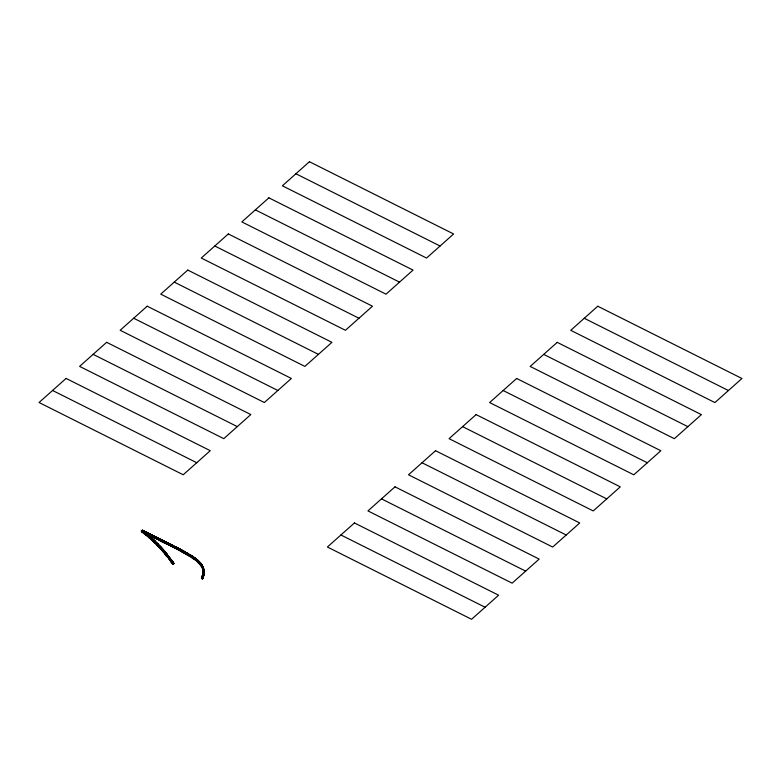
<?xml version="1.0" encoding="UTF-8"?>
<svg xmlns="http://www.w3.org/2000/svg" width="781" height="781" viewBox="0 0 781 781"><rect width="100%" height="100%" fill="white"/><g stroke="black" fill="none" stroke-linecap="round" stroke-linejoin="round"><path stroke-width="1.17" d="M164.293 551.903L155.819 542.112M155.722 542.17L155.234 541.233M193.6 557.019L192.39 556.775L196.792 560.162L196.822 561.285L201.439 566.225L203.05 569.456L203.587 572.912L203.685 570.638L203.616 572.463M203.451 570.237L202.591 568.402L202.972 571.848L202.787 569.242L203.275 570.315L204.026 569.984L204.28 572.473L203.099 567.357L196.49 559.147L199.565 561.91M198.364 562.632C196.08 561.041 194.176 557.136 197.632 560.914M202.728 567.514C205.296 569.349 203.363 582.148 203.607 571.204M203.577 572.395L203.363 574.396M203.519 573.42C203.314 568.685 203.167 573.537 203.294 574.718C203.197 575.743 201.615 579.648 202.582 577.169M154.716 537.728L183.135 552.011L196.451 560.231L196.529 559.196L195.387 558.308L194.674 559.587L196.5 560.27L195.396 560.114M195.787 560.436C196.207 558.971 196.461 558.903 194.908 557.956M195.387 558.308C195.553 561.51 199.926 561.148 195.748 559.284C195.641 557.722 192.019 560.973 192.848 556.677M203.607 572.571L203.48 573.742M154.277 542.336C157.752 543.508 153.525 539.075 151.944 538.187M164.108 552.782C162.692 551.513 146.486 533.12 155.819 542.424M203.577 573.654C204.642 572.444 201.566 573.703 203.499 571.575C204.671 574.094 203.939 577.94 202.835 573.322C203.616 571.35 203.987 573.83 203.499 574.367C201.947 572.307 204.964 574.23 203.285 575.685C203.07 576.729 203.236 575.236 203.997 574.894M194.157 559.186L193.59 557.654L194.762 557.849M194.713 558.464L193.756 557.751L194.186 558.786M193.708 557.097L195.367 559.421L194.303 559.294M194.772 558.513L195.299 560.045M193.786 558.083L192.37 556.785M193.756 557.614L194.313 557.527L194.215 558.776M194.235 557.771C193.649 559.918 193.19 556.433 192.37 556.189M193.59 557.927C194.479 559.713 192.8 558.103 191.638 557.458M171.117 546.095L174.436 547.803L175.12 546.573L182.344 550.341L193.014 556.638L192.848 557.722L190.906 556.99L190.984 555.828M172.904 547.003C175.364 547.051 193.678 560.338 191.12 555.389M192.253 556.121C190.017 555.311 192.995 556.599 192.243 557.859M174.817 546.397L169.467 543.713L168.862 544.982L170.795 545.958L171.166 545.177M158.133 538.099L169.467 543.713L168.862 544.982L166.988 544.054L167.573 542.795L172.542 545.255M202.767 573.703L202.611 574.513L202.777 573.615L203.49 574.523L203.978 574.22M169.409 543.957C152.5 535.073 156.454 539.349 166.997 543.879M189.89 555.691L179.894 549.355M188.787 555.652L189.51 556.092L190.193 555.428M190.466 555.594L190.213 556.17M190.271 556.57C194.498 556.57 189.148 555.594 187.03 554.168L185.663 553.807M190.954 555.281L190.242 554.842L190.095 556.462M203.431 573.205C202.406 576.895 204.056 571.282 203.47 574.513M190.115 555.691L189.763 554.539M191.091 555.906L191.472 557.341M158.699 544.679L160.574 547.432L159.178 547.266M159.392 545.763C157.957 542.248 154.716 542.541 152.578 539.759M158.416 546.124L159.021 547.11M159.431 545.636C156.942 546.534 161.247 546.183 157.869 545.899M144.446 532.251L159.383 546.134L158.367 546.417L154.833 542.229L156.376 542.346M203.372 574.386L202.318 578.906L203.753 575.9L202.621 574.465L203.275 573.986L203.626 574.513M203.304 574.718L203.08 575.597L203.324 574.611M187.157 554.676C188.114 555.916 189.676 554.08 188.143 553.573M203.402 575.382L202.943 577.061L202.259 575.841M202.299 575.714L203.236 574.055M189.676 554.979C187.987 553.456 187.069 555.096 189.578 554.432M187.079 554.198L186.844 552.821M160.535 547.383L159.978 546.017M158.475 545.968L159.773 545.802M143.05 531.5L142.357 532.066L141.498 531.178L142.503 530.445L149.601 534.028M203.148 576.261C201.381 574.025 203.665 574.103 202.513 576.71C202.669 579.502 204.329 575.343 202.884 576.271M202.386 575.372C203.841 574.084 201.869 577.052 203.177 575.158M159.139 539.359L143.704 531.383L142.064 531.832L142.513 530.904L143.382 530.934L142.825 530.387L141.283 530.973L155.487 537.006L154.823 538.002C153.271 537.494 144.934 533.296 149.308 533.677M181.612 550.283C183.467 551.191 185.331 552.138 185.527 553.729M183.906 552.811L185.419 553.27L185.165 551.864M186.63 554.276L187.294 553.094L188.075 553.534M186.991 554.168C184.306 554.598 184.775 551.22 186.581 552.665M188.66 555.574C189.676 554.549 184.726 551.22 185.029 553.368M141.605 530.66C144.173 529.908 141.176 530.455 141.507 531.207C144.378 531.441 158.855 544.25 150.772 539.085M202.982 575.929C200.873 575.529 201.703 581.171 203.197 577.569L202.347 576.749C203.441 574.494 203.148 578.789 203.119 576.271M182.373 551.962C183.603 553.514 183.701 550.429 184.96 551.757M184.999 553.133L185.165 552.597M185.614 552.46L185.37 553.26L183.72 552.333M159.47 545.489L161.931 548.135L160.798 549.023L161.931 548.135L163.483 549.883M160.339 548.516L159.578 547.696L161.013 547.12M202.084 576.368L201.43 578.145L202.299 578.965C203.821 578.33 202.611 575.372 202.123 576.28M202.777 576.603L202.406 577.628M183.545 551.679L184.052 551.269L183.564 550.986M183.359 550.869C180.411 549.102 182.334 554.129 183.955 551.532M181.993 550.136L181.582 551.552L182.256 550.605M202.494 577.393L202.816 576.485M181.7 549.98C179.464 548.428 180.352 551.962 180.235 549.199M182.149 550.869C182.813 550.029 181.26 552.675 180.206 550.468M202.65 578.047C200.932 577.579 202.953 575.88 201.986 577.667L201.43 578.155L202.074 576.983M179.2 549.189L178.849 550.097L179.23 549.785M180.382 549.931C180.772 548.252 179.659 551.757 180.06 550.097M202.367 577.735L202.133 578.321M161.023 548.428C161.706 547.686 162.907 551.142 166.021 554.12C172.865 558.952 166.509 558.659 164.205 552.899M162.546 550.468L163.18 549.541L162.35 548.594M179.337 549.521L153.623 535.883L153.281 537.23L153.613 535.873M172.855 562.047L173.88 563.599L173.343 564.077L162.878 550.166L163.17 549.521L166.861 553.914L165.767 554.53M179.542 548.994L181.973 550.498M171.303 544.992L170.717 545.919L171.244 544.865M176.731 548.047C176.584 547.364 176.311 549.375 176.848 547.784M167.027 543.83L168.852 544.982L169.038 544.503M171.303 544.777L180.265 549.57M170.746 545.87L170.971 545.402A33.476 1.377 26.6 0 1 172.806 546.251M169.438 543.791L169.174 544.25M174.778 547.364L174.436 547.803L174.983 546.837M176.613 547.959L176.272 548.75L176.613 548.311M174.427 547.803L175.003 546.661M162.477 550.615L162.887 551.357M176.594 547.305C170.073 545.528 163.561 543.117 156.161 538.46L158.787 539.944M172.699 546.593L173.245 545.626L172.972 546.085M163.473 551.718L164.41 550.947L162.985 551.474M162.614 550.322L163.327 550.029M172.855 546.407L173.236 545.626M168.94 544.767L172.621 546.807L173.109 545.88M169.243 544.201L171.293 544.913M166.988 544.054L167.573 542.795L165.699 541.868L165.162 543.137L165.552 542.121M166.519 554.471C166.46 551.786 163.444 552.323 165.328 554.237M163.239 551.767L164.41 550.966L163.239 551.767L164.469 553.212L165.64 552.411L164.879 553.094M165.562 542.365L165.142 543.137L165.699 541.868M167.28 543.303L167.554 542.795L166.997 543.937M163.307 542.16L163.844 540.95M163.825 540.94L163.229 541.955M159.588 540.159L160.222 539.163L159.783 540.472L167.007 544.054M157.86 539.31L158.484 538.304L155.917 536.996M154.579 537.728C154.355 535.981 157.703 537.025 156.298 538.197M156.483 537.963L156.415 538.792L152.959 536.869M156.415 538.792L156.786 537.455L156.2 538.539M157.987 539.046C157.889 540.725 158.641 537.191 158.553 538.87M154.804 537.992L155.175 536.654L154.736 537.904M156.796 537.465L156.747 538.294M165.045 552.811C166.861 553.592 165.142 555.584 166.861 553.934L166.05 554.12L164.44 552.089M167.495 556.072L168.227 555.652M167.925 556.394L167.173 554.305M151.826 536.498C153.457 533.472 150.225 537.855 152.539 535.532L152.149 535.141L151.739 536.401M150.762 534.438C149.513 537.67 151.446 532.3 152.705 535.6M151.504 534.79C150.567 533.921 146.789 532.427 147.999 534.565C149.864 532.486 144.895 532.007 143.655 530.777M148.175 534.321L147.531 534.116A35.038 0.605 30.6 0 1 147.687 534.233M149.191 535.161C152.998 535.268 139.838 531.129 148.253 533.159M167.105 555.916L167.895 555.76M165.474 554.422L166.88 556.17L167.769 555.867M166.988 556.023L167.778 557.312M167.935 557.507L168.833 557.556C167.671 556.043 169.828 560.651 171.342 562.144M148.37 533.277C147.521 532.759 144.417 534.741 142.347 531.793M145.041 531.744C140.58 528.073 147.716 534.36 142.952 531.685C144.055 533.218 147.921 534.546 147.404 532.827M141.556 531.265L142.581 530.885L141.859 531.441C143.46 534.409 144.846 531.168 146.525 533.648C149.317 530.904 144.339 535.864 143.274 532.798M147.15 532.593C146.76 535.366 142.493 533.159 144.016 531.988A35.038 0.625 31 0 1 144.094 532.027A34.51 0.566 30.3 0 1 144.768 532.349C147.033 530.104 146.291 536.01 144.114 533.316C145.696 530.934 145.129 535.014 143.392 532.681M146.535 532.437C145.559 533.286 142.249 531.353 145.266 531.627C146.662 533.023 143.274 533.15 145.266 531.627M144.69 532.32L145.022 533.042L145.793 532.115M171.761 560.455C168.891 559.43 172.328 565.883 173.89 563.589C173.851 561.207 167.651 556.365 170.238 560.592M169.116 559.069L170.453 558.61L168.325 555.779M169.272 557.029L168.081 557.693L168.969 558.874M146.154 532.086C144.348 532.359 143.411 532.417 141.42 530.982C141.859 529.059 141.429 533.238 143.06 530.797C144.202 530.504 143.811 531.9 142.718 532.095C143.343 533.511 144.836 531.422 143.216 531.002M143.772 532.086C145.305 528.864 141.986 534.302 142.562 530.875M143.489 532.73L144.485 531.226L145.022 531.734M142.201 531.656L143.235 530.563L143.86 531.139M170.219 558.884L169.467 557.283M170.434 560.856L171.615 560.241L170.453 558.62L169.262 559.255L170.121 559.284M143.938 531.705C142.132 530.729 141.156 531.275 143.392 530.729M143.44 532.037C140.59 531.539 143.187 529.596 142.435 531.461C142.757 532.349 144.544 532.457 143.704 531.383M142.913 531.178L142.24 531.744L143.177 532.73M143.802 531.148L143.187 531.812M142.845 531.021L143.04 530.465M142.972 531.373C141.302 532.31 142.855 529.557 143.792 531.109M141.986 531.246L142.757 531.597L142.503 530.231M171.859 560.592L172.757 561.91L171.488 562.349M174.534 547.706L176.506 548.574M172.757 561.92L171.576 562.496L172.523 563.862M142.357 532.066C140.092 531.256 144.143 530.992 141.732 530.563M146.389 532.984C144.622 530.026 141.957 533.804 141.996 530.865A34.403 0.586 30.5 0 1 142.152 530.826L142.796 531.129M173.626 563.833L172.708 564.146L173.343 564.077M172.718 564.136L173.724 563.609M142.376 530.348L141.371 531.051L141.986 531.607M142.425 531.236L141.908 531.666M143.909 532.261L143.665 531.636L142.591 532.242M142.972 531.91L143.157 532.72L143.919 531.695M143.157 532.72C144.417 532.593 145.842 532.535 146.857 534.331M144.319 533.648L144.055 533.072M144.602 532.242L144.378 532.779M144.3 533.638L145.656 532.906M145.764 534.809L146.848 534.175L145.471 534.175L145.764 534.809L144.622 533.511L145.002 534.194M168.081 556.58L172.591 562.818L159.597 546.944L151.104 538.851L144.973 534.155M146.652 534.458L145.735 534.8C145.09 533.657 147.326 533.501 147.951 534.751M145.51 534.321C147.111 536.723 148.292 533.911 145.881 533.062M178.654 548.555L178.068 549.687L178.722 548.506M145.881 534.897C147.765 535.971 147.736 533.706 145.588 534.282M146.682 535.551C153.183 536.117 141.507 532.173 148.683 536.938M148.205 534.975C147.531 536.371 145.832 534.106 146.555 535.473M148.898 535.541C148.439 534.585 146.701 535.297 147.453 536.215L148.458 535.629L148.029 534.809M149.776 536.283C145.725 537.074 152.5 535.825 147.433 536.205M203.597 572.815C204.251 572.034 202.689 573.537 203.148 568.627M147.677 536.391C153.056 542.57 151.592 533.862 148.263 536.674M149.522 537.982C147.755 536.313 148.712 536.83 149.288 536.117M149.161 537.211C151.25 535.776 149.718 538.919 148.615 537.191M148.702 536.928L149.386 536.215M202.962 571.009C205.842 571.253 201.586 571.741 203.89 571.799M149.181 537.201C148.468 535.2 152.012 540.257 155.341 543.361M151.25 537.582L150.225 538.109L151.846 540.052M151.807 538.07C149.298 537.006 151.397 540.042 150.948 537.308M152.461 539.193C152.666 537.582 150.489 539.749 151.699 539.573C154.082 537.728 149.893 539.681 151.924 539.427M149.025 536.596C148.898 536.684 154.706 541.37 151.27 537.601M180.089 550.507L176.535 548.574M151.807 538.792L151.377 539.378M152.178 539.3L151.387 539.525M204.251 571.624L203.363 568.012L203.167 570.296M203.48 571.389C205.315 570.189 202.806 572.317 203.05 570.403M203.275 570.315L203.577 569.261L203.997 570.882L203.46 571.145L202.923 570.14L203.675 570.189M203.646 570.062L203.206 570.901L203.314 569.242M152.461 540.071C154.54 538.724 152.861 541.702 151.885 540.101M203.333 569.066C203.431 568.373 203.821 568.578 203.607 569.271C203.88 569.993 202.845 569.085 202.123 566.293M155.243 542.541C153.789 543.459 157.186 541.643 155.312 542.024M201.527 564.282C200.034 560.924 203.558 570.706 203.343 568.168M203.285 567.894L202.299 567.65L203.119 567.348L203.363 568.012L202.416 565.737L203.792 569.193L203.07 569.495L201.332 565.415L200.278 564.653L200.981 564.37L202.709 566.791C201.879 567.562 199.155 561.783 200.424 563.843M203.314 568.461C204.085 568.705 199.282 564.595 201.42 564.126L201.283 564.975M202.962 568.597L203.04 569.495L202.63 568.539M157.479 543.439C154.658 542.756 157.752 544.826 156.522 542.492M202.601 567.787C204.017 565.922 200.922 567.182 202.65 568.412M203.128 567.357C200.873 568.744 203.411 562.525 201.361 566.088M202.591 568.373L202.367 567.641L203.138 567.543M183.681 552.333C183.73 551.318 183.125 551.386 183.769 552.733M201.635 566C202.172 564.712 201.469 568.441 201.683 566.059M158.992 545.655L158.514 545.821L160.993 548.438M201.381 565.961L201.127 565.063L201.459 566.235C200.444 564.975 202.464 564.409 202.22 565.981L202.015 565.2M201.518 564.995L200.678 564.38M202.347 566.694L201.762 565.688M161.667 549.97C163.776 548.574 160.896 552.245 163.395 550.009M164.137 551.523L162.907 550.117L162.018 550.39L162.692 550.175M186.932 553.202L186.503 554.315L187.089 554.637M187.049 553.173L186.893 554.207M163.249 551.777L163.912 551.591M162.731 550.205L161.179 548.106M197.896 561.285L199.907 563.218M200.043 564.38C201.791 563.814 197.242 563.218 199.633 562.955C199.77 563.042 195.484 558.923 197.749 561.031M199.526 562.632L200.717 563.199L200.961 564.38L199.311 561.676L197.613 560.104L196.91 560.28M199.419 563.247L200.014 563.599M197.066 560.543C194.869 559.264 199.458 561.441 198.794 562.105M198.999 562.32C196.373 559.294 198.638 563.999 198.481 560.856C196.617 562.105 199.38 562.027 197.554 560.963M199.497 562.828L198.472 562.74M197.622 561.188L195.894 560.504M197.271 561.275L196.822 560.748M190.183 556.179C188.963 555.701 190.584 553.846 189.646 556.072M197.017 560.162L197.583 560.055L197.554 560.836M197.183 561.197L196.9 560.553M192.556 556.746L194.264 557.497M194.313 557.693L193.59 557.654M192.878 557.722L192.233 557.868M167.271 556.082L167.681 555.545M167.632 556.004C165.279 552.226 166.704 557.253 168.071 555.467M142.698 531.08L143.704 531.578L143.021 531.236M160.749 539.398L165.387 541.692M158.68 538.607L160.408 539.466M159.793 539.691L165.426 542.483L163.58 541.594M158.27 538.958L160.437 540.032M157.04 537.787L158.709 538.617M165.416 542.502L185.917 553.124M156.2 537.904L157.235 538.412M167.28 543.43L169.155 544.357M155.312 536.703L153.252 535.668M154.404 537.035L156.6 538.129M153.73 537.23L156.132 538.451M295.911 173.753L440.084 246.015M584.256 318.277L728.429 390.529M255.348 209.874L399.53 282.136M543.703 354.389L687.876 426.651M214.795 245.995L358.967 318.248M503.14 390.51L647.322 462.772M174.241 282.107L318.414 354.369M462.586 426.631L606.759 498.893M133.678 318.228L277.86 390.49M422.033 462.752L566.205 535.005M93.124 354.349L237.297 426.611M381.47 498.864L525.652 571.126M52.571 390.471L196.744 462.723M340.916 534.985L485.089 607.247M152.149 535.141L154.911 536.693M153.271 536.44L154.218 536.918M152.832 536.781L153.466 537.094M151.465 536.117L154.111 537.621M152.188 535.336L150.743 534.604M150.606 535.122L151.983 535.825M151.231 535.971L152.197 536.664M152.08 536.606L148.751 534.741L149.464 533.774L149.884 534.194L148.859 534.848M150.44 535.044L151.124 535.356M151.045 535.883L149.981 535.541M150.372 534.224L149.356 533.706M149.806 534.692L148.722 534.145M148.136 533.843L149.327 534.448M172.757 546.671L174.622 547.618M149.893 535.297L148.644 534.663M147.404 534.233L147.755 534.331M146.896 533.999L147.999 534.565M176.672 547.344L178.127 548.096M174.749 547.94L176.496 548.848M178.429 548.252L179.933 549.043M176.731 548.965L178.38 549.824M178.751 550.019L180.362 550.878M180.577 550.995L182.022 551.777M183.447 551.767L184.492 552.343M183.662 551.874L187.489 554.032M184.706 552.44L185.322 552.782M186.503 553.485L188.992 554.93M186.903 553.709L190.437 555.818M187.86 554.276L188.436 554.588M188.797 554.832L192.146 556.912M190.017 555.916L192.819 557.673M190.427 555.828L192.458 557.146M190.017 555.203L192.399 556.785M194.215 557.449L195.435 558.356M194.332 558.425C193.112 557.605 196.021 559.645 194.323 558.444M195.621 559.381L195.055 558.971L195.894 559.596M143.382 531.119L144.094 531.676M144.836 532.251C145.207 533.599 145.051 533.696 144.924 532.33M144.134 532.603L143.069 531.773L143.323 531.158M144.71 533.042L146.408 534.409M145.227 533.472L143.704 532.144M145.793 533.931L147.375 535.219M142.777 532.388L142.367 531.9M147.707 535.502L148.175 535.893M147.951 535.678L146.935 534.839L149.903 537.357M197.056 560.553L198.53 561.929M148.224 534.985L149.171 535.786M148.302 536.586L148.497 537.094M149.942 536.43L150.772 537.152M150.157 537.592L151.221 538.509M149.688 538.129L150.382 538.734M151.348 538.646L153.437 540.54M152.363 538.558L153.925 539.993M152.734 539.886L155.468 542.463M145.52 533.13L145.998 533.53L145.383 533.013M202.835 578.487L201.967 577.676L202.835 578.496M152.861 540.989L152.48 540.062M154.111 540.179L155.087 541.096M153.047 541.165L154.082 542.151M199.262 562.593L199.311 561.676L198.218 561.49M154.872 541.897L157.098 544.084L156.346 543.351M151.075 534.741C149.806 537.182 150.43 534.077 150.86 534.536M155.439 543.459L156.571 544.582M157.586 543.537L158.553 544.523M158.162 545.158L155.019 542.053L154.814 542.541M156.717 544.728L157.713 545.743M157.401 544.396L159.07 546.104M141.927 531.363L142.425 530.289M201.801 577.198L202.621 578.047M157.694 544.699L160.603 547.735M198.725 562.008C198.667 562.925 198.13 562.447 199.331 561.685L199.399 562.759M199.594 561.949L200.248 563.56L200.082 562.476M159.675 546.759L161.833 549.092M199.487 563.765L199.985 564.312M160.515 547.383L162.936 550.107M161.169 547.286L162.194 548.428M160.749 547.911L163.219 550.654M160.447 548.633L161.56 549.863M161.989 549.258L162.604 549.951M163.639 550.058L164.615 551.201M164.127 551.728L163.366 550.839L163.825 551.366M163.825 551.366L165.338 552.977M164.723 551.318L165.845 552.665M200.356 563.931L201.293 564.966M166.002 552.86L167.066 554.178M199.848 563.286L202.289 566.596M166.05 554.12L169.116 557.956M203.314 574.279L203.978 574.962M170.443 559.743L169.262 558.151M168.53 557.165L168.823 557.566M169.565 558.552L170.004 559.147M201.215 564.868L202.181 566.391M170.59 559.948L171.166 560.758M170.932 560.348L173.236 563.657L172.484 562.545M172.171 562.193L171.029 560.553L173.362 564.077M171.742 561.578L172.318 562.408L172.025 561.988M201.557 564.321L201.908 564.858M172.738 563.033L173.294 563.872M204.105 570.872C202.943 568.49 204.681 571.712 203.9 570.306M146.682 534.009L146.691 533.853M202.591 567.201L202.972 568.119M203.206 568.832L203.431 571.136M199.389 562.974L199.458 563.755M200.2 563.55L200.141 563.013M154.716 542.317L154.814 542.854M184.872 552.392A37.537 5.789 24.7 0 1 185.702 552.86M181.983 550.956A36.863 4.813 25.4 0 1 183.467 551.767M181.524 550.175A36.151 4.559 25.5 0 1 183.418 551.201M178.302 549.063A35.701 3.475 26.1 0 1 180.06 549.99M177.619 548.194A34.989 3.388 26.1 0 1 179.659 549.258M174.729 547.188A34.608 2.431 26.5 0 1 176.565 548.125M173.548 546.124A33.983 2.294 26.5 0 1 175.793 547.266M171.166 545.158A33.192 1.416 26.6 0 0 169.008 544.074A32.812 0.918 26.6 0 0 166.851 543.059M166.958 543.166A32.831 0.947 26.6 0 1 169.028 544.191A33.173 1.269 26.6 0 1 171.146 545.187M163.268 541.213A32.519 0.654 26.6 0 1 165.894 542.512M152.773 536.381A31.299 0.576 25.9 0 1 151.006 535.493M150.294 535.092A31.357 0.556 25.9 0 1 148.829 534.35M142.63 531.314A36.131 0.664 32.7 0 1 142.777 531.392A36.941 0.635 33.8 0 1 144.329 532.369M183.906 551.894A37.478 5.408 25.1 0 1 184.746 552.362M182.637 551.015A36.941 5.028 25.3 0 1 184.394 551.982M182.656 551.054A36.258 4.354 25.7 0 0 180.841 550.068A35.623 3.729 26 0 0 178.995 549.111A35.038 3.144 26.2 0 0 177.102 548.145M175.159 547.169A34.51 2.607 26.4 0 1 177.131 548.184M175.188 547.198A34.013 2.118 26.5 0 0 173.177 546.173A33.573 1.669 26.6 0 0 171.146 545.167M164.43 541.877A32.499 0.605 26.6 0 1 166.656 542.98M144.963 532.417A34.013 0.488 29.5 0 1 145.696 532.808M142.845 531.441A36.258 0.664 32.8 0 1 143.011 531.529M141.947 530.904A37.478 0.556 34.8 0 1 141.947 530.885M154.648 540.999C153.252 542.112 153.623 541.223 154.658 540.989M156.971 543.459C155.087 545.079 156.678 542.082 156.971 543.459M157.225 544.738C157.596 546.075 159.012 543.176 157.225 544.738M158.24 544.22L157.157 545.177L158.24 544.22M159.656 547.413L160.691 546.778L159.656 547.413M161.677 541.077L161.999 540.042L161.677 541.077M66.092 378.424L39.05 402.508L183.223 474.77L210.265 450.686L66.092 378.424M106.646 342.312L79.603 366.387L223.776 438.649L250.818 414.565L106.646 342.312M147.199 306.191L120.167 330.265L264.339 402.527L291.372 378.453L147.199 306.191M187.762 270.07L160.72 294.154L304.893 366.406L331.935 342.332L187.762 270.07M228.316 233.949L201.273 258.033L345.446 330.295L372.488 306.211L228.316 233.949M268.869 197.837L241.837 221.911L386.009 294.173L413.042 270.089L268.869 197.837M309.432 161.716L282.39 185.8L426.563 258.052L453.605 233.978L309.432 161.716M354.437 522.948L327.395 547.022L471.568 619.284L498.61 595.2L354.437 522.948M394.991 486.827L367.958 510.911L512.131 583.163L539.163 559.089L394.991 486.827M435.554 450.705L408.512 474.789L552.684 547.051L579.727 522.967L435.554 450.705M476.107 414.594L449.065 438.668L593.238 510.93L620.28 486.846L476.107 414.594M516.661 378.473L489.628 402.547L633.801 474.809L660.833 450.735L516.661 378.473M557.224 342.351L530.182 366.435L674.354 438.688L701.397 414.613L557.224 342.351M597.777 306.23L570.735 330.314L714.908 402.576L741.95 378.492L597.777 306.23M200.785 563.306L200.024 563.54C200.717 565.922 199.321 563.101 200.805 563.316"/></g></svg>
